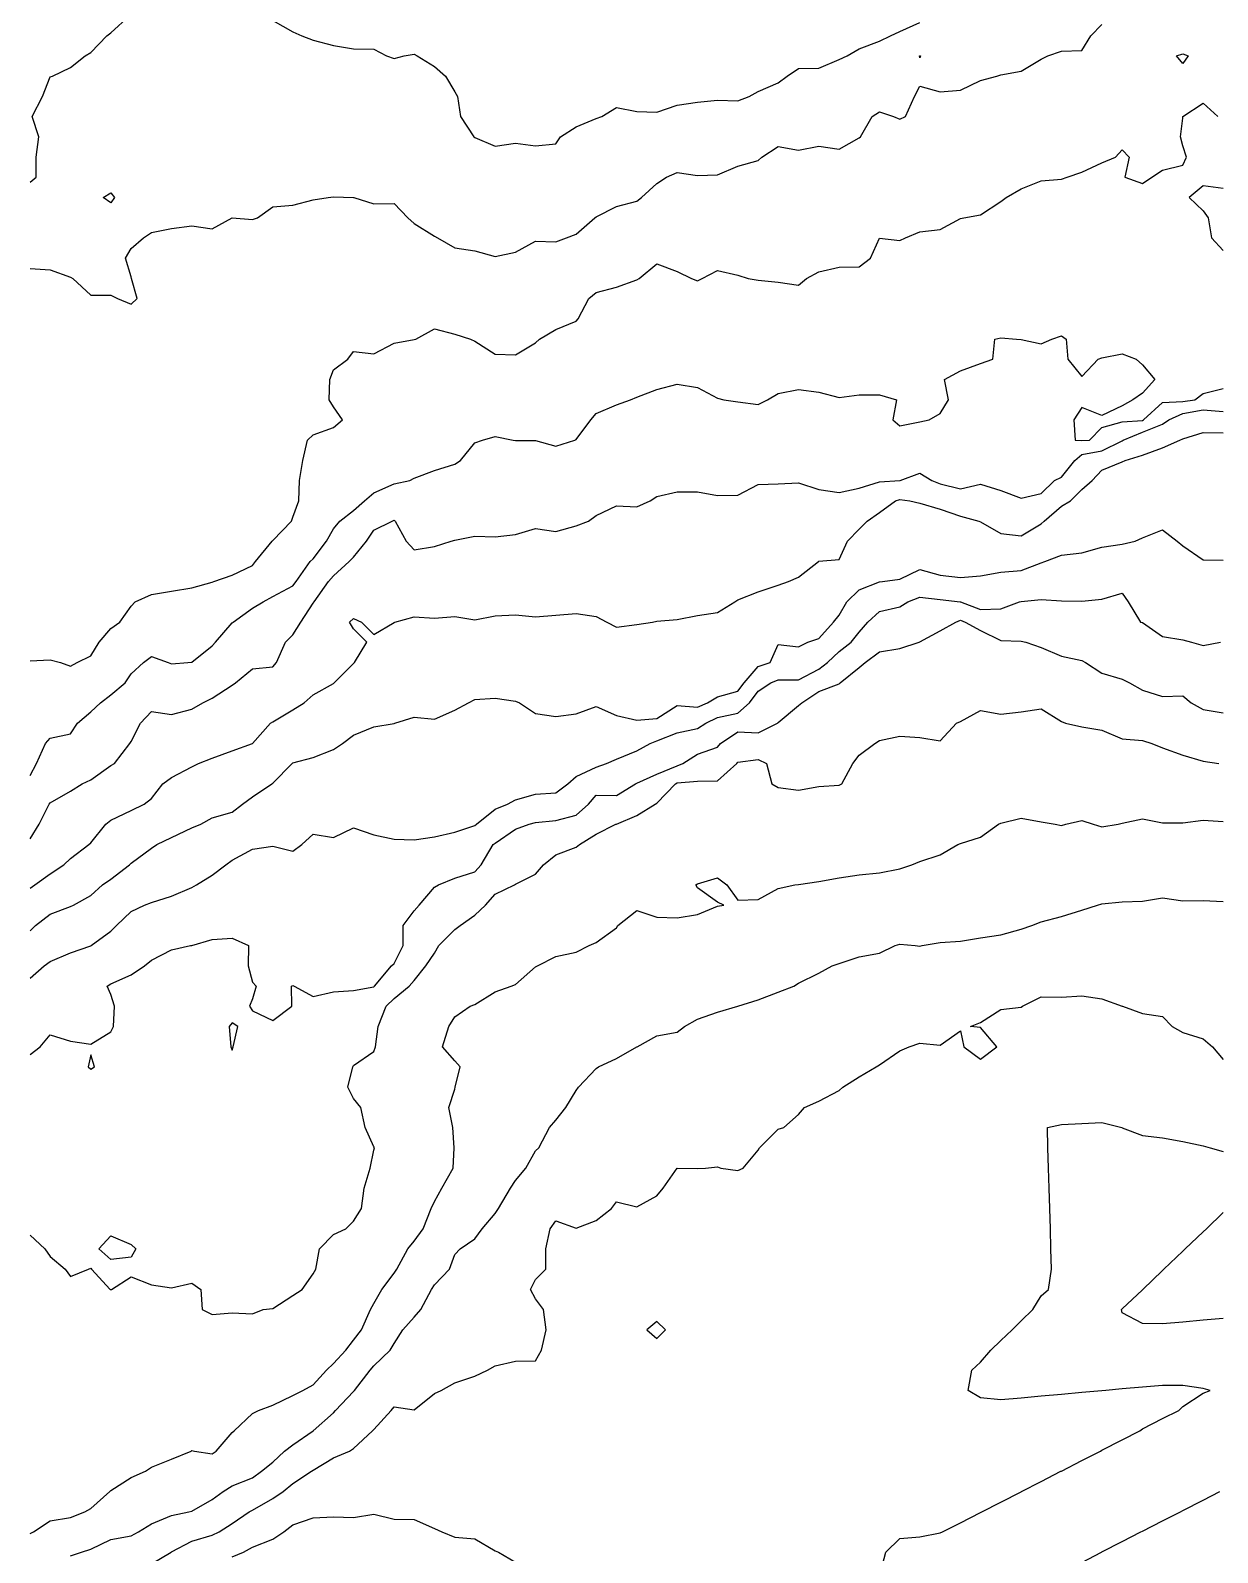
# Model space of a CAD drawing. Header units: metres. Extents: x 2681030 to 2681330, y 1246000 to 1246290.
# Drawn here: x 2681070.26 to 2681099.61, y 1246051.24 to 1246088.88 of the extents above; entities that cross this region are included whole.
import ezdxf

# ---------------------------------------------------------------- set-up
doc = ezdxf.new("R2010")
doc.units = ezdxf.units.M
doc.layers.add('BASIS_HOEHENLINIEN', color=8, linetype='Continuous')

msp = doc.modelspace()

# ---------------------------------------------------------------- linework, layer by layer
at = {"layer": 'BASIS_HOEHENLINIEN'}
for points in [[(2681070.25, 1246085.13, 0), (2681070.399, 1246085.25, 0), (2681070.403, 1246085.75, 0), (2681070.471, 1246086.25, 0), (2681070.3, 1246086.75, 0), (2681070.558, 1246087.25, 0), (2681070.75, 1246087.731, 0), (2681070.807, 1246087.75, 0), (2681071.25, 1246087.968, 0), (2681071.615, 1246088.25, 0), (2681071.75, 1246088.339, 0), (2681072.145, 1246088.75, 0), (2681072.25, 1246088.82, 0), (2681072.721, 1246089.25, 0)], [(2681070.25, 1246082.997, 0), (2681070.75, 1246082.96, 0), (2681071.25, 1246082.78, 0), (2681071.31, 1246082.75, 0), (2681071.75, 1246082.334, 0), (2681072.25, 1246082.336, 0), (2681072.409, 1246082.25, 0), (2681072.75, 1246082.111, 0), (2681072.898, 1246082.25, 0), (2681072.759, 1246082.75, 0), (2681072.75, 1246082.786, 0), (2681072.613, 1246083.25, 0), (2681072.75, 1246083.485, 0), (2681073.055, 1246083.75, 0), (2681073.25, 1246083.885, 0), (2681073.75, 1246083.984, 0), (2681074.25, 1246084.047, 0), (2681074.75, 1246083.972, 0), (2681075.25, 1246084.247, 0), (2681075.75, 1246084.205, 0), (2681075.876, 1246084.25, 0), (2681076.25, 1246084.519, 0), (2681076.75, 1246084.561, 0), (2681077.25, 1246084.69, 0), (2681077.619, 1246084.75, 0), (2681077.75, 1246084.766, 0), (2681078.25, 1246084.753, 0), (2681078.259, 1246084.75, 0), (2681078.75, 1246084.591, 0), (2681079.25, 1246084.603, 0), (2681079.587, 1246084.25, 0), (2681079.75, 1246084.103, 0), (2681080.25, 1246083.79, 0), (2681080.32, 1246083.75, 0), (2681080.75, 1246083.509, 0), (2681081.25, 1246083.428, 0), (2681081.75, 1246083.291, 0), (2681082.25, 1246083.402, 0), (2681082.75, 1246083.674, 0), (2681083.25, 1246083.654, 0), (2681083.513, 1246083.75, 0), (2681083.75, 1246083.839, 0), (2681084.216, 1246084.25, 0), (2681084.25, 1246084.274, 0), (2681084.75, 1246084.526, 0), (2681085.25, 1246084.658, 0), (2681085.369, 1246084.75, 0), (2681085.75, 1246085.098, 0), (2681085.986, 1246085.25, 0), (2681086.25, 1246085.366, 0), (2681086.75, 1246085.293, 0), (2681087.25, 1246085.307, 0), (2681087.75, 1246085.528, 0), (2681088.25, 1246085.662, 0), (2681088.341, 1246085.75, 0), (2681088.75, 1246086.013, 0), (2681089.25, 1246085.921, 0), (2681089.75, 1246086.022, 0), (2681090.25, 1246085.945, 0), (2681090.75, 1246086.224, 0), (2681090.782, 1246086.25, 0), (2681091.069, 1246086.75, 0), (2681091.25, 1246086.867, 0), (2681091.599, 1246086.75, 0), (2681091.75, 1246086.684, 0), (2681091.893, 1246086.75, 0), (2681092.116, 1246087.25, 0), (2681092.25, 1246087.503, 0), (2681092.75, 1246087.366, 0), (2681093.25, 1246087.407, 0), (2681093.75, 1246087.642, 0), (2681094.148, 1246087.75, 0), (2681094.25, 1246087.782, 0), (2681094.75, 1246087.876, 0), (2681095.25, 1246088.168, 0), (2681095.411, 1246088.25, 0), (2681095.75, 1246088.372, 0), (2681096.25, 1246088.387, 0), (2681096.478, 1246088.75, 0), (2681096.75, 1246089.026, 0)], [(2681076.25, 1246089.124, 0), (2681076.75, 1246088.85, 0), (2681076.972, 1246088.75, 0), (2681077.25, 1246088.639, 0), (2681077.75, 1246088.511, 0), (2681078.25, 1246088.428, 0), (2681078.75, 1246088.416, 0), (2681079.064, 1246088.25, 0), (2681079.25, 1246088.183, 0), (2681079.502, 1246088.25, 0), (2681079.75, 1246088.295, 0), (2681079.825, 1246088.25, 0), (2681080.25, 1246087.989, 0), (2681080.518, 1246087.75, 0), (2681080.75, 1246087.36, 0), (2681080.822, 1246087.25, 0), (2681080.895, 1246086.75, 0), (2681081.225, 1246086.25, 0), (2681081.25, 1246086.23, 0), (2681081.75, 1246086.021, 0), (2681082.25, 1246086.09, 0), (2681082.75, 1246086.03, 0), (2681083.25, 1246086.074, 0), (2681083.368, 1246086.25, 0), (2681083.75, 1246086.495, 0), (2681084.25, 1246086.703, 0), (2681084.383, 1246086.75, 0), (2681084.75, 1246086.974, 0), (2681085.25, 1246086.876, 0), (2681085.75, 1246086.859, 0), (2681086.25, 1246087.032, 0), (2681086.75, 1246087.105, 0), (2681087.25, 1246087.156, 0), (2681087.75, 1246087.144, 0), (2681088.032, 1246087.25, 0), (2681088.25, 1246087.373, 0), (2681088.75, 1246087.589, 0), (2681088.971, 1246087.75, 0), (2681089.25, 1246087.936, 0), (2681089.75, 1246087.947, 0), (2681090.25, 1246088.161, 0), (2681090.448, 1246088.25, 0), (2681090.75, 1246088.428, 0), (2681091.25, 1246088.613, 0), (2681091.526, 1246088.75, 0), (2681091.75, 1246088.852, 0), (2681092.25, 1246089.079, 0)], [(2681092.264, 1246088.25, 0), (2681092.25, 1246088.203, 0), (2681092.244, 1246088.25, 0), (2681092.25, 1246088.256, 0), (2681092.264, 1246088.25, 0)], [(2681098.879, 1246088.25, 0), (2681098.75, 1246088.067, 0), (2681098.596, 1246088.25, 0), (2681098.75, 1246088.303, 0), (2681098.879, 1246088.25, 0)], [(2681070.25, 1246073.291, 0), (2681070.75, 1246073.32, 0), (2681071.001, 1246073.25, 0), (2681071.25, 1246073.162, 0), (2681071.418, 1246073.25, 0), (2681071.75, 1246073.412, 0), (2681071.962, 1246073.75, 0), (2681072.25, 1246074.088, 0), (2681072.47, 1246074.25, 0), (2681072.75, 1246074.644, 0), (2681072.852, 1246074.75, 0), (2681073.25, 1246074.93, 0), (2681073.75, 1246075.015, 0), (2681074.25, 1246075.099, 0), (2681074.75, 1246075.235, 0), (2681074.795, 1246075.25, 0), (2681075.25, 1246075.413, 0), (2681075.75, 1246075.648, 0), (2681075.826, 1246075.75, 0), (2681076.233, 1246076.25, 0), (2681076.25, 1246076.265, 0), (2681076.713, 1246076.75, 0), (2681076.75, 1246076.842, 0), (2681076.896, 1246077.25, 0), (2681076.913, 1246077.75, 0), (2681076.996, 1246078.25, 0), (2681077.109, 1246078.75, 0), (2681077.25, 1246078.883, 0), (2681077.75, 1246079.062, 0), (2681077.977, 1246079.25, 0), (2681077.75, 1246079.571, 0), (2681077.642, 1246079.75, 0), (2681077.658, 1246080.25, 0), (2681077.75, 1246080.489, 0), (2681078.106, 1246080.75, 0), (2681078.25, 1246080.938, 0), (2681078.75, 1246080.883, 0), (2681079.25, 1246081.146, 0), (2681079.75, 1246081.235, 0), (2681079.785, 1246081.25, 0), (2681080.25, 1246081.498, 0), (2681080.75, 1246081.374, 0), (2681081.14, 1246081.25, 0), (2681081.25, 1246081.2, 0), (2681081.75, 1246080.872, 0), (2681082.25, 1246080.863, 0), (2681082.75, 1246081.155, 0), (2681082.846, 1246081.25, 0), (2681083.25, 1246081.485, 0), (2681083.75, 1246081.69, 0), (2681083.804, 1246081.75, 0), (2681084.067, 1246082.25, 0), (2681084.25, 1246082.397, 0), (2681084.75, 1246082.533, 0), (2681085.25, 1246082.716, 0), (2681085.306, 1246082.75, 0), (2681085.75, 1246083.109, 0), (2681086.25, 1246082.922, 0), (2681086.602, 1246082.75, 0), (2681086.75, 1246082.693, 0), (2681086.871, 1246082.75, 0), (2681087.25, 1246082.947, 0), (2681087.75, 1246082.826, 0), (2681088.002, 1246082.75, 0), (2681088.25, 1246082.704, 0), (2681088.75, 1246082.66, 0), (2681089.25, 1246082.581, 0), (2681089.449, 1246082.75, 0), (2681089.75, 1246082.912, 0), (2681090.25, 1246083.024, 0), (2681090.75, 1246083.032, 0), (2681091.03, 1246083.25, 0), (2681091.25, 1246083.745, 0), (2681091.75, 1246083.684, 0), (2681091.898, 1246083.75, 0), (2681092.25, 1246083.902, 0), (2681092.75, 1246083.961, 0), (2681093.25, 1246084.228, 0), (2681093.333, 1246084.25, 0), (2681093.75, 1246084.318, 0), (2681094.25, 1246084.649, 0), (2681094.382, 1246084.75, 0), (2681094.75, 1246084.963, 0), (2681095.25, 1246085.164, 0), (2681095.75, 1246085.202, 0), (2681095.887, 1246085.25, 0), (2681096.25, 1246085.378, 0), (2681096.75, 1246085.605, 0), (2681097.085, 1246085.75, 0), (2681097.25, 1246085.929, 0), (2681097.422, 1246085.75, 0), (2681097.318, 1246085.25, 0), (2681097.75, 1246085.096, 0), (2681097.985, 1246085.25, 0), (2681098.25, 1246085.428, 0), (2681098.75, 1246085.549, 0), (2681098.843, 1246085.75, 0), (2681098.75, 1246086.029, 0), (2681098.691, 1246086.25, 0), (2681098.75, 1246086.708, 0), (2681098.754, 1246086.75, 0), (2681099.25, 1246087.085, 0), (2681099.616, 1246086.75, 0)], [(2681099.75, 1246084.973, 0), (2681099.25, 1246085.038, 0), (2681098.909, 1246084.75, 0), (2681099.25, 1246084.417, 0), (2681099.379, 1246084.25, 0), (2681099.456, 1246083.75, 0), (2681099.75, 1246083.442, 0)], [(2681072.339, 1246084.75, 0), (2681072.25, 1246084.616, 0), (2681072.055, 1246084.75, 0), (2681072.25, 1246084.863, 0), (2681072.339, 1246084.75, 0)], [(2681070.25, 1246070.457, 0), (2681070.411, 1246070.75, 0), (2681070.635, 1246071.25, 0), (2681070.75, 1246071.38, 0), (2681071.25, 1246071.483, 0), (2681071.424, 1246071.75, 0), (2681071.75, 1246072.034, 0), (2681071.996, 1246072.25, 0), (2681072.25, 1246072.448, 0), (2681072.606, 1246072.75, 0), (2681072.75, 1246072.97, 0), (2681073.057, 1246073.25, 0), (2681073.25, 1246073.397, 0), (2681073.667, 1246073.25, 0), (2681073.75, 1246073.216, 0), (2681074.155, 1246073.25, 0), (2681074.25, 1246073.26, 0), (2681074.75, 1246073.662, 0), (2681074.834, 1246073.75, 0), (2681075.25, 1246074.235, 0), (2681075.272, 1246074.25, 0), (2681075.75, 1246074.595, 0), (2681076.012, 1246074.75, 0), (2681076.25, 1246074.883, 0), (2681076.75, 1246075.15, 0), (2681076.831, 1246075.25, 0), (2681077.173, 1246075.75, 0), (2681077.25, 1246075.816, 0), (2681077.578, 1246076.25, 0), (2681077.75, 1246076.557, 0), (2681077.907, 1246076.75, 0), (2681078.25, 1246077.01, 0), (2681078.519, 1246077.25, 0), (2681078.75, 1246077.448, 0), (2681079.25, 1246077.672, 0), (2681079.639, 1246077.75, 0), (2681079.75, 1246077.811, 0), (2681080.25, 1246077.996, 0), (2681080.75, 1246078.154, 0), (2681080.889, 1246078.25, 0), (2681081.25, 1246078.681, 0), (2681081.433, 1246078.75, 0), (2681081.75, 1246078.838, 0), (2681082.195, 1246078.75, 0), (2681082.25, 1246078.741, 0), (2681082.75, 1246078.743, 0), (2681083.25, 1246078.597, 0), (2681083.715, 1246078.75, 0), (2681083.75, 1246078.765, 0), (2681084.111, 1246079.25, 0), (2681084.25, 1246079.409, 0), (2681084.75, 1246079.625, 0), (2681085.094, 1246079.75, 0), (2681085.25, 1246079.813, 0), (2681085.75, 1246080.004, 0), (2681086.25, 1246080.133, 0), (2681086.75, 1246080.049, 0), (2681087.25, 1246079.79, 0), (2681087.405, 1246079.75, 0), (2681087.75, 1246079.694, 0), (2681088.25, 1246079.635, 0), (2681088.485, 1246079.75, 0), (2681088.75, 1246079.905, 0), (2681089.25, 1246079.998, 0), (2681089.75, 1246079.94, 0), (2681090.25, 1246079.808, 0), (2681090.75, 1246079.873, 0), (2681091.25, 1246079.871, 0), (2681091.669, 1246079.75, 0), (2681091.578, 1246079.25, 0), (2681091.75, 1246079.107, 0), (2681092.25, 1246079.199, 0), (2681092.483, 1246079.25, 0), (2681092.75, 1246079.406, 0), (2681092.957, 1246079.75, 0), (2681092.855, 1246080.25, 0), (2681093.25, 1246080.465, 0), (2681093.75, 1246080.647, 0), (2681094.049, 1246080.75, 0), (2681094.1, 1246081.25, 0), (2681094.25, 1246081.283, 0), (2681094.637, 1246081.25, 0), (2681094.75, 1246081.236, 0), (2681095.25, 1246081.129, 0), (2681095.508, 1246081.25, 0), (2681095.75, 1246081.325, 0), (2681095.864, 1246081.25, 0), (2681095.91, 1246080.75, 0), (2681096.25, 1246080.324, 0), (2681096.661, 1246080.75, 0), (2681096.75, 1246080.781, 0), (2681097.25, 1246080.885, 0), (2681097.6, 1246080.75, 0), (2681097.75, 1246080.608, 0), (2681098.055, 1246080.25, 0), (2681097.75, 1246079.909, 0), (2681097.515, 1246079.75, 0), (2681097.25, 1246079.602, 0), (2681096.75, 1246079.359, 0), (2681096.25, 1246079.554, 0), (2681096.054, 1246079.25, 0), (2681096.09, 1246078.75, 0), (2681096.25, 1246078.74, 0), (2681096.442, 1246078.75, 0), (2681096.75, 1246079.062, 0), (2681097.25, 1246079.202, 0), (2681097.75, 1246079.237, 0), (2681097.779, 1246079.25, 0), (2681098.25, 1246079.679, 0), (2681098.75, 1246079.709, 0), (2681099.047, 1246079.75, 0), (2681099.25, 1246079.907, 0), (2681099.75, 1246080.028, 0)], [(2681070.25, 1246068.89, 0), (2681070.475, 1246069.25, 0), (2681070.723, 1246069.75, 0), (2681070.75, 1246069.782, 0), (2681071.25, 1246070.071, 0), (2681071.536, 1246070.25, 0), (2681071.75, 1246070.351, 0), (2681072.25, 1246070.703, 0), (2681072.34, 1246070.75, 0), (2681072.714, 1246071.25, 0), (2681072.75, 1246071.3, 0), (2681072.979, 1246071.75, 0), (2681073.25, 1246072.04, 0), (2681073.75, 1246071.964, 0), (2681074.25, 1246072.097, 0), (2681074.525, 1246072.25, 0), (2681074.75, 1246072.37, 0), (2681075.25, 1246072.688, 0), (2681075.329, 1246072.75, 0), (2681075.75, 1246073.095, 0), (2681076.25, 1246073.145, 0), (2681076.34, 1246073.25, 0), (2681076.562, 1246073.75, 0), (2681076.75, 1246073.938, 0), (2681076.941, 1246074.25, 0), (2681077.25, 1246074.718, 0), (2681077.276, 1246074.75, 0), (2681077.627, 1246075.25, 0), (2681077.75, 1246075.397, 0), (2681078.14, 1246075.75, 0), (2681078.25, 1246075.859, 0), (2681078.57, 1246076.25, 0), (2681078.75, 1246076.52, 0), (2681079.203, 1246076.75, 0), (2681079.25, 1246076.769, 0), (2681079.279, 1246076.75, 0), (2681079.549, 1246076.25, 0), (2681079.75, 1246076.034, 0), (2681080.25, 1246076.122, 0), (2681080.665, 1246076.25, 0), (2681080.75, 1246076.276, 0), (2681081.25, 1246076.373, 0), (2681081.75, 1246076.362, 0), (2681082.25, 1246076.419, 0), (2681082.75, 1246076.565, 0), (2681083.25, 1246076.488, 0), (2681083.75, 1246076.634, 0), (2681084.055, 1246076.75, 0), (2681084.25, 1246076.883, 0), (2681084.75, 1246077.122, 0), (2681085.25, 1246077.102, 0), (2681085.58, 1246077.25, 0), (2681085.75, 1246077.354, 0), (2681086.25, 1246077.474, 0), (2681086.75, 1246077.475, 0), (2681087.25, 1246077.377, 0), (2681087.75, 1246077.39, 0), (2681088.25, 1246077.655, 0), (2681088.75, 1246077.672, 0), (2681089.25, 1246077.69, 0), (2681089.75, 1246077.53, 0), (2681090.25, 1246077.454, 0), (2681090.75, 1246077.561, 0), (2681091.25, 1246077.717, 0), (2681091.75, 1246077.748, 0), (2681091.759, 1246077.75, 0), (2681092.25, 1246077.937, 0), (2681092.544, 1246077.75, 0), (2681092.75, 1246077.667, 0), (2681093.25, 1246077.545, 0), (2681093.75, 1246077.661, 0), (2681094.25, 1246077.508, 0), (2681094.75, 1246077.318, 0), (2681095.25, 1246077.431, 0), (2681095.579, 1246077.75, 0), (2681095.75, 1246077.83, 0), (2681096.082, 1246078.25, 0), (2681096.25, 1246078.394, 0), (2681096.75, 1246078.489, 0), (2681097.25, 1246078.734, 0), (2681097.272, 1246078.75, 0), (2681097.75, 1246078.949, 0), (2681098.25, 1246079.142, 0), (2681098.403, 1246079.25, 0), (2681098.75, 1246079.408, 0), (2681099.25, 1246079.497, 0), (2681099.75, 1246079.455, 0)], [(2681070.25, 1246067.671, 0), (2681070.365, 1246067.75, 0), (2681070.75, 1246068.025, 0), (2681071.082, 1246068.25, 0), (2681071.25, 1246068.405, 0), (2681071.704, 1246068.75, 0), (2681071.75, 1246068.79, 0), (2681072.121, 1246069.25, 0), (2681072.25, 1246069.356, 0), (2681072.75, 1246069.591, 0), (2681073.07, 1246069.75, 0), (2681073.25, 1246069.886, 0), (2681073.533, 1246070.25, 0), (2681073.75, 1246070.405, 0), (2681074.25, 1246070.671, 0), (2681074.419, 1246070.75, 0), (2681074.75, 1246070.884, 0), (2681075.25, 1246071.066, 0), (2681075.749, 1246071.25, 0), (2681075.75, 1246071.25, 0), (2681076.192, 1246071.75, 0), (2681076.25, 1246071.786, 0), (2681076.75, 1246072.083, 0), (2681077.028, 1246072.25, 0), (2681077.25, 1246072.454, 0), (2681077.75, 1246072.735, 0), (2681077.772, 1246072.75, 0), (2681078.25, 1246073.227, 0), (2681078.271, 1246073.25, 0), (2681078.579, 1246073.75, 0), (2681078.25, 1246074.081, 0), (2681078.15, 1246074.25, 0), (2681078.25, 1246074.34, 0), (2681078.445, 1246074.25, 0), (2681078.75, 1246073.947, 0), (2681079.25, 1246074.244, 0), (2681079.268, 1246074.25, 0), (2681079.75, 1246074.379, 0), (2681080.25, 1246074.346, 0), (2681080.75, 1246074.388, 0), (2681081.25, 1246074.31, 0), (2681081.75, 1246074.403, 0), (2681082.25, 1246074.431, 0), (2681082.75, 1246074.38, 0), (2681083.25, 1246074.419, 0), (2681083.75, 1246074.46, 0), (2681084.25, 1246074.392, 0), (2681084.507, 1246074.25, 0), (2681084.75, 1246074.123, 0), (2681085.25, 1246074.189, 0), (2681085.636, 1246074.25, 0), (2681085.75, 1246074.274, 0), (2681086.25, 1246074.316, 0), (2681086.75, 1246074.417, 0), (2681087.25, 1246074.488, 0), (2681087.675, 1246074.75, 0), (2681087.75, 1246074.801, 0), (2681088.25, 1246074.997, 0), (2681088.75, 1246075.166, 0), (2681089, 1246075.25, 0), (2681089.25, 1246075.362, 0), (2681089.742, 1246075.75, 0), (2681089.75, 1246075.756, 0), (2681090.25, 1246075.797, 0), (2681090.458, 1246076.25, 0), (2681090.75, 1246076.551, 0), (2681090.943, 1246076.75, 0), (2681091.25, 1246076.958, 0), (2681091.644, 1246077.25, 0), (2681091.75, 1246077.281, 0), (2681092, 1246077.25, 0), (2681092.25, 1246077.187, 0), (2681092.75, 1246077.046, 0), (2681093.25, 1246076.867, 0), (2681093.71, 1246076.75, 0), (2681093.75, 1246076.73, 0), (2681094.25, 1246076.44, 0), (2681094.75, 1246076.384, 0), (2681095.25, 1246076.68, 0), (2681095.322, 1246076.75, 0), (2681095.75, 1246077.117, 0), (2681095.974, 1246077.25, 0), (2681096.25, 1246077.526, 0), (2681096.513, 1246077.75, 0), (2681096.75, 1246078.01, 0), (2681097.25, 1246078.217, 0), (2681097.321, 1246078.25, 0), (2681097.75, 1246078.374, 0), (2681098.25, 1246078.56, 0), (2681098.673, 1246078.75, 0), (2681098.75, 1246078.779, 0), (2681099.25, 1246078.942, 0), (2681099.75, 1246078.932, 0)], [(2681070.25, 1246066.612, 0), (2681070.387, 1246066.75, 0), (2681070.75, 1246067.024, 0), (2681071.25, 1246067.216, 0), (2681071.323, 1246067.25, 0), (2681071.75, 1246067.491, 0), (2681072.038, 1246067.75, 0), (2681072.25, 1246067.897, 0), (2681072.708, 1246068.25, 0), (2681072.75, 1246068.285, 0), (2681073.25, 1246068.662, 0), (2681073.387, 1246068.75, 0), (2681073.75, 1246068.925, 0), (2681074.25, 1246069.163, 0), (2681074.472, 1246069.25, 0), (2681074.75, 1246069.413, 0), (2681075.25, 1246069.55, 0), (2681075.5, 1246069.75, 0), (2681075.75, 1246069.932, 0), (2681076.228, 1246070.25, 0), (2681076.25, 1246070.266, 0), (2681076.731, 1246070.75, 0), (2681076.75, 1246070.767, 0), (2681077.25, 1246070.9, 0), (2681077.75, 1246071.096, 0), (2681077.979, 1246071.25, 0), (2681078.25, 1246071.453, 0), (2681078.75, 1246071.663, 0), (2681079.25, 1246071.743, 0), (2681079.268, 1246071.75, 0), (2681079.75, 1246071.896, 0), (2681080.25, 1246071.847, 0), (2681080.75, 1246072.069, 0), (2681081.092, 1246072.25, 0), (2681081.25, 1246072.336, 0), (2681081.75, 1246072.373, 0), (2681082.25, 1246072.297, 0), (2681082.351, 1246072.25, 0), (2681082.75, 1246071.987, 0), (2681083.25, 1246071.918, 0), (2681083.75, 1246071.981, 0), (2681084.25, 1246072.167, 0), (2681084.75, 1246071.944, 0), (2681085.25, 1246071.827, 0), (2681085.75, 1246071.866, 0), (2681086.25, 1246072.188, 0), (2681086.75, 1246072.148, 0), (2681087, 1246072.25, 0), (2681087.25, 1246072.404, 0), (2681087.75, 1246072.546, 0), (2681087.906, 1246072.75, 0), (2681088.25, 1246073.156, 0), (2681088.551, 1246073.25, 0), (2681088.75, 1246073.7, 0), (2681089.25, 1246073.641, 0), (2681089.482, 1246073.75, 0), (2681089.75, 1246073.845, 0), (2681090.111, 1246074.25, 0), (2681090.25, 1246074.423, 0), (2681090.445, 1246074.75, 0), (2681090.75, 1246075.052, 0), (2681091.25, 1246075.244, 0), (2681091.328, 1246075.25, 0), (2681091.75, 1246075.314, 0), (2681092.25, 1246075.549, 0), (2681092.75, 1246075.409, 0), (2681093.25, 1246075.352, 0), (2681093.75, 1246075.395, 0), (2681094.25, 1246075.481, 0), (2681094.75, 1246075.525, 0), (2681095.25, 1246075.715, 0), (2681095.337, 1246075.75, 0), (2681095.75, 1246075.909, 0), (2681096.25, 1246075.959, 0), (2681096.75, 1246076.101, 0), (2681097.25, 1246076.179, 0), (2681097.569, 1246076.25, 0), (2681097.75, 1246076.33, 0), (2681098.25, 1246076.535, 0), (2681098.61, 1246076.25, 0), (2681098.75, 1246076.136, 0), (2681099.25, 1246075.79, 0), (2681099.75, 1246075.779, 0)], [(2681070.25, 1246065.444, 0), (2681070.598, 1246065.75, 0), (2681070.75, 1246065.861, 0), (2681071.25, 1246066.073, 0), (2681071.75, 1246066.245, 0), (2681071.758, 1246066.25, 0), (2681072.25, 1246066.606, 0), (2681072.386, 1246066.75, 0), (2681072.75, 1246067.096, 0), (2681073.077, 1246067.25, 0), (2681073.25, 1246067.315, 0), (2681073.75, 1246067.476, 0), (2681074.25, 1246067.685, 0), (2681074.368, 1246067.75, 0), (2681074.75, 1246067.989, 0), (2681075.092, 1246068.25, 0), (2681075.25, 1246068.364, 0), (2681075.75, 1246068.635, 0), (2681076.25, 1246068.706, 0), (2681076.75, 1246068.584, 0), (2681076.97, 1246068.75, 0), (2681077.25, 1246069.008, 0), (2681077.75, 1246068.924, 0), (2681078.25, 1246069.165, 0), (2681078.75, 1246068.99, 0), (2681079.25, 1246068.885, 0), (2681079.75, 1246068.864, 0), (2681080.25, 1246068.937, 0), (2681080.75, 1246069.058, 0), (2681081.25, 1246069.219, 0), (2681081.292, 1246069.25, 0), (2681081.75, 1246069.626, 0), (2681082.051, 1246069.75, 0), (2681082.25, 1246069.851, 0), (2681082.75, 1246069.994, 0), (2681083.25, 1246070.025, 0), (2681083.545, 1246070.25, 0), (2681083.75, 1246070.436, 0), (2681084.25, 1246070.663, 0), (2681084.505, 1246070.75, 0), (2681084.75, 1246070.857, 0), (2681085.25, 1246071.064, 0), (2681085.584, 1246071.25, 0), (2681085.75, 1246071.316, 0), (2681086.25, 1246071.514, 0), (2681086.75, 1246071.618, 0), (2681086.954, 1246071.75, 0), (2681087.25, 1246071.893, 0), (2681087.75, 1246071.996, 0), (2681088.041, 1246072.25, 0), (2681088.25, 1246072.543, 0), (2681088.564, 1246072.75, 0), (2681088.75, 1246072.824, 0), (2681089.25, 1246072.826, 0), (2681089.75, 1246073.083, 0), (2681089.964, 1246073.25, 0), (2681090.25, 1246073.526, 0), (2681090.55, 1246073.75, 0), (2681090.75, 1246074.002, 0), (2681090.96, 1246074.25, 0), (2681091.25, 1246074.511, 0), (2681091.75, 1246074.63, 0), (2681091.952, 1246074.75, 0), (2681092.25, 1246074.864, 0), (2681092.75, 1246074.81, 0), (2681093.244, 1246074.75, 0), (2681093.25, 1246074.749, 0), (2681093.75, 1246074.565, 0), (2681094.25, 1246074.575, 0), (2681094.711, 1246074.75, 0), (2681094.75, 1246074.763, 0), (2681095.25, 1246074.808, 0), (2681095.75, 1246074.777, 0), (2681096.25, 1246074.768, 0), (2681096.75, 1246074.816, 0), (2681097.25, 1246074.966, 0), (2681097.4, 1246074.75, 0), (2681097.707, 1246074.25, 0), (2681097.75, 1246074.237, 0), (2681098.25, 1246073.896, 0), (2681098.75, 1246073.81, 0), (2681098.963, 1246073.75, 0), (2681099.25, 1246073.668, 0), (2681099.683, 1246073.75, 0)], [(2681070.25, 1246063.56, 0), (2681070.498, 1246063.75, 0), (2681070.75, 1246064.042, 0), (2681071.25, 1246063.89, 0), (2681071.75, 1246063.815, 0), (2681072.25, 1246064.116, 0), (2681072.31, 1246064.25, 0), (2681072.338, 1246064.75, 0), (2681072.25, 1246065.038, 0), (2681072.158, 1246065.25, 0), (2681072.25, 1246065.304, 0), (2681072.75, 1246065.525, 0), (2681073.076, 1246065.75, 0), (2681073.25, 1246065.886, 0), (2681073.75, 1246066.143, 0), (2681074.218, 1246066.25, 0), (2681074.25, 1246066.256, 0), (2681074.75, 1246066.398, 0), (2681075.25, 1246066.431, 0), (2681075.648, 1246066.25, 0), (2681075.643, 1246065.75, 0), (2681075.75, 1246065.343, 0), (2681075.838, 1246065.25, 0), (2681075.75, 1246064.938, 0), (2681075.677, 1246064.75, 0), (2681075.75, 1246064.637, 0), (2681076.25, 1246064.395, 0), (2681076.724, 1246064.75, 0), (2681076.711, 1246065.25, 0), (2681076.75, 1246065.264, 0), (2681076.781, 1246065.25, 0), (2681077.25, 1246064.988, 0), (2681077.75, 1246065.11, 0), (2681078.25, 1246065.139, 0), (2681078.75, 1246065.234, 0), (2681078.767, 1246065.25, 0), (2681079.187, 1246065.75, 0), (2681079.25, 1246065.806, 0), (2681079.475, 1246066.25, 0), (2681079.475, 1246066.75, 0), (2681079.75, 1246067.114, 0), (2681079.87, 1246067.25, 0), (2681080.25, 1246067.699, 0), (2681080.346, 1246067.75, 0), (2681080.75, 1246067.914, 0), (2681081.25, 1246068.076, 0), (2681081.402, 1246068.25, 0), (2681081.696, 1246068.75, 0), (2681081.75, 1246068.785, 0), (2681082.25, 1246069.129, 0), (2681082.588, 1246069.25, 0), (2681082.75, 1246069.292, 0), (2681083.25, 1246069.341, 0), (2681083.75, 1246069.476, 0), (2681084.055, 1246069.75, 0), (2681084.25, 1246069.967, 0), (2681084.75, 1246069.961, 0), (2681085.215, 1246070.25, 0), (2681085.25, 1246070.264, 0), (2681085.75, 1246070.492, 0), (2681086.25, 1246070.693, 0), (2681086.391, 1246070.75, 0), (2681086.75, 1246070.987, 0), (2681087.25, 1246071.161, 0), (2681087.324, 1246071.25, 0), (2681087.75, 1246071.534, 0), (2681088.25, 1246071.514, 0), (2681088.726, 1246071.75, 0), (2681088.75, 1246071.771, 0), (2681089.25, 1246072.186, 0), (2681089.335, 1246072.25, 0), (2681089.75, 1246072.53, 0), (2681090.25, 1246072.726, 0), (2681090.278, 1246072.75, 0), (2681090.75, 1246073.129, 0), (2681090.896, 1246073.25, 0), (2681091.25, 1246073.512, 0), (2681091.75, 1246073.6, 0), (2681092.231, 1246073.75, 0), (2681092.25, 1246073.76, 0), (2681092.75, 1246074.038, 0), (2681093.14, 1246074.25, 0), (2681093.25, 1246074.296, 0), (2681093.369, 1246074.25, 0), (2681093.75, 1246074.042, 0), (2681094.25, 1246073.793, 0), (2681094.75, 1246073.78, 0), (2681094.867, 1246073.75, 0), (2681095.25, 1246073.622, 0), (2681095.75, 1246073.406, 0), (2681096.25, 1246073.303, 0), (2681096.342, 1246073.25, 0), (2681096.75, 1246072.986, 0), (2681097.25, 1246072.841, 0), (2681097.429, 1246072.75, 0), (2681097.75, 1246072.57, 0), (2681098.25, 1246072.408, 0), (2681098.75, 1246072.425, 0), (2681098.96, 1246072.25, 0), (2681099.25, 1246072.088, 0), (2681099.75, 1246072.006, 0)], [(2681070.25, 1246059.093, 0), (2681070.615, 1246058.75, 0), (2681070.75, 1246058.566, 0), (2681071.115, 1246058.25, 0), (2681071.25, 1246058.065, 0), (2681071.698, 1246058.25, 0), (2681071.75, 1246058.271, 0), (2681071.766, 1246058.25, 0), (2681072.232, 1246057.75, 0), (2681072.25, 1246057.742, 0), (2681072.263, 1246057.75, 0), (2681072.75, 1246058.063, 0), (2681073.25, 1246057.864, 0), (2681073.75, 1246057.785, 0), (2681074.25, 1246057.899, 0), (2681074.469, 1246057.75, 0), (2681074.502, 1246057.25, 0), (2681074.75, 1246057.129, 0), (2681075.25, 1246057.171, 0), (2681075.75, 1246057.145, 0), (2681076.013, 1246057.25, 0), (2681076.25, 1246057.278, 0), (2681076.75, 1246057.595, 0), (2681076.98, 1246057.75, 0), (2681077.25, 1246058.137, 0), (2681077.314, 1246058.25, 0), (2681077.405, 1246058.75, 0), (2681077.75, 1246059.105, 0), (2681078.061, 1246059.25, 0), (2681078.25, 1246059.438, 0), (2681078.442, 1246059.75, 0), (2681078.508, 1246060.25, 0), (2681078.659, 1246060.75, 0), (2681078.75, 1246061.192, 0), (2681078.764, 1246061.25, 0), (2681078.75, 1246061.273, 0), (2681078.536, 1246061.75, 0), (2681078.425, 1246062.25, 0), (2681078.25, 1246062.471, 0), (2681078.106, 1246062.75, 0), (2681078.23, 1246063.25, 0), (2681078.25, 1246063.282, 0), (2681078.75, 1246063.628, 0), (2681078.795, 1246063.75, 0), (2681078.854, 1246064.25, 0), (2681079.056, 1246064.75, 0), (2681079.25, 1246064.941, 0), (2681079.621, 1246065.25, 0), (2681079.75, 1246065.387, 0), (2681080.038, 1246065.75, 0), (2681080.25, 1246066.064, 0), (2681080.357, 1246066.25, 0), (2681080.75, 1246066.645, 0), (2681080.886, 1246066.75, 0), (2681081.25, 1246067.003, 0), (2681081.507, 1246067.25, 0), (2681081.75, 1246067.521, 0), (2681082.228, 1246067.75, 0), (2681082.25, 1246067.767, 0), (2681082.75, 1246068.019, 0), (2681082.946, 1246068.25, 0), (2681083.25, 1246068.491, 0), (2681083.75, 1246068.686, 0), (2681083.835, 1246068.75, 0), (2681084.25, 1246069.009, 0), (2681084.735, 1246069.25, 0), (2681084.75, 1246069.257, 0), (2681085.25, 1246069.47, 0), (2681085.701, 1246069.75, 0), (2681085.75, 1246069.775, 0), (2681086.211, 1246070.25, 0), (2681086.25, 1246070.274, 0), (2681086.75, 1246070.315, 0), (2681087.25, 1246070.322, 0), (2681087.723, 1246070.75, 0), (2681087.75, 1246070.788, 0), (2681088.25, 1246070.855, 0), (2681088.454, 1246070.75, 0), (2681088.586, 1246070.25, 0), (2681088.75, 1246070.158, 0), (2681089.25, 1246070.096, 0), (2681089.75, 1246070.186, 0), (2681090.25, 1246070.219, 0), (2681090.318, 1246070.25, 0), (2681090.588, 1246070.75, 0), (2681090.75, 1246070.962, 0), (2681091.132, 1246071.25, 0), (2681091.25, 1246071.32, 0), (2681091.75, 1246071.428, 0), (2681092.25, 1246071.4, 0), (2681092.75, 1246071.317, 0), (2681093.153, 1246071.75, 0), (2681093.25, 1246071.796, 0), (2681093.75, 1246072.064, 0), (2681094.25, 1246071.975, 0), (2681094.75, 1246072.027, 0), (2681095.25, 1246072.103, 0), (2681095.75, 1246071.791, 0), (2681095.853, 1246071.75, 0), (2681096.25, 1246071.661, 0), (2681096.75, 1246071.58, 0), (2681097.25, 1246071.363, 0), (2681097.75, 1246071.326, 0), (2681097.983, 1246071.25, 0), (2681098.25, 1246071.139, 0), (2681098.75, 1246070.962, 0), (2681099.25, 1246070.814, 0), (2681099.643, 1246070.75, 0)], [(2681070.25, 1246051.714, 0), (2681070.339, 1246051.75, 0), (2681070.75, 1246052.026, 0), (2681071.25, 1246052.11, 0), (2681071.606, 1246052.25, 0), (2681071.75, 1246052.331, 0), (2681072.225, 1246052.75, 0), (2681072.25, 1246052.772, 0), (2681072.75, 1246053.094, 0), (2681073.101, 1246053.25, 0), (2681073.25, 1246053.35, 0), (2681073.75, 1246053.554, 0), (2681074.232, 1246053.75, 0), (2681074.25, 1246053.768, 0), (2681074.314, 1246053.75, 0), (2681074.75, 1246053.683, 0), (2681074.848, 1246053.75, 0), (2681075.25, 1246054.211, 0), (2681075.299, 1246054.25, 0), (2681075.75, 1246054.676, 0), (2681075.899, 1246054.75, 0), (2681076.25, 1246054.889, 0), (2681076.75, 1246055.122, 0), (2681076.997, 1246055.25, 0), (2681077.25, 1246055.39, 0), (2681077.583, 1246055.75, 0), (2681077.75, 1246055.913, 0), (2681078.054, 1246056.25, 0), (2681078.25, 1246056.497, 0), (2681078.448, 1246056.75, 0), (2681078.669, 1246057.25, 0), (2681078.75, 1246057.404, 0), (2681078.946, 1246057.75, 0), (2681079.25, 1246058.154, 0), (2681079.318, 1246058.25, 0), (2681079.593, 1246058.75, 0), (2681079.75, 1246058.94, 0), (2681079.973, 1246059.25, 0), (2681080.165, 1246059.75, 0), (2681080.25, 1246059.925, 0), (2681080.433, 1246060.25, 0), (2681080.71, 1246060.75, 0), (2681080.739, 1246061.25, 0), (2681080.702, 1246061.75, 0), (2681080.604, 1246062.25, 0), (2681080.75, 1246062.703, 0), (2681080.764, 1246062.75, 0), (2681080.882, 1246063.25, 0), (2681080.75, 1246063.402, 0), (2681080.451, 1246063.75, 0), (2681080.607, 1246064.25, 0), (2681080.75, 1246064.488, 0), (2681081.131, 1246064.75, 0), (2681081.25, 1246064.796, 0), (2681081.75, 1246065.109, 0), (2681082.147, 1246065.25, 0), (2681082.25, 1246065.289, 0), (2681082.75, 1246065.724, 0), (2681082.796, 1246065.75, 0), (2681083.25, 1246065.979, 0), (2681083.75, 1246066.088, 0), (2681084.072, 1246066.25, 0), (2681084.25, 1246066.33, 0), (2681084.75, 1246066.686, 0), (2681084.783, 1246066.75, 0), (2681085.25, 1246067.115, 0), (2681085.75, 1246066.956, 0), (2681086.25, 1246066.94, 0), (2681086.75, 1246067.02, 0), (2681087.25, 1246067.224, 0), (2681087.401, 1246067.25, 0), (2681087.25, 1246067.323, 0), (2681086.75, 1246067.676, 0), (2681086.714, 1246067.75, 0), (2681086.75, 1246067.781, 0), (2681087.25, 1246067.925, 0), (2681087.479, 1246067.75, 0), (2681087.75, 1246067.374, 0), (2681088.25, 1246067.394, 0), (2681088.75, 1246067.662, 0), (2681089.156, 1246067.75, 0), (2681089.25, 1246067.762, 0), (2681089.75, 1246067.839, 0), (2681090.25, 1246067.923, 0), (2681090.75, 1246068.002, 0), (2681091.25, 1246068.048, 0), (2681091.75, 1246068.15, 0), (2681092.052, 1246068.25, 0), (2681092.25, 1246068.326, 0), (2681092.75, 1246068.495, 0), (2681093.184, 1246068.75, 0), (2681093.25, 1246068.776, 0), (2681093.75, 1246068.934, 0), (2681094.192, 1246069.25, 0), (2681094.25, 1246069.28, 0), (2681094.75, 1246069.4, 0), (2681095.25, 1246069.314, 0), (2681095.597, 1246069.25, 0), (2681095.75, 1246069.224, 0), (2681095.859, 1246069.25, 0), (2681096.25, 1246069.345, 0), (2681096.536, 1246069.25, 0), (2681096.75, 1246069.189, 0), (2681097.155, 1246069.25, 0), (2681097.25, 1246069.281, 0), (2681097.75, 1246069.388, 0), (2681098.25, 1246069.289, 0), (2681098.75, 1246069.287, 0), (2681099.25, 1246069.355, 0), (2681099.75, 1246069.323, 0)], [(2681071.25, 1246051.159, 0), (2681071.519, 1246051.25, 0), (2681071.75, 1246051.327, 0), (2681072.25, 1246051.561, 0), (2681072.75, 1246051.652, 0), (2681072.932, 1246051.75, 0), (2681073.25, 1246051.953, 0), (2681073.75, 1246052.161, 0), (2681074.175, 1246052.25, 0), (2681074.25, 1246052.268, 0), (2681074.75, 1246052.555, 0), (2681075.028, 1246052.75, 0), (2681075.25, 1246052.891, 0), (2681075.75, 1246053.092, 0), (2681075.97, 1246053.25, 0), (2681076.25, 1246053.48, 0), (2681076.545, 1246053.75, 0), (2681076.75, 1246053.907, 0), (2681077.25, 1246054.248, 0), (2681077.253, 1246054.25, 0), (2681077.75, 1246054.7, 0), (2681077.802, 1246054.75, 0), (2681078.25, 1246055.226, 0), (2681078.27, 1246055.25, 0), (2681078.66, 1246055.75, 0), (2681078.75, 1246055.862, 0), (2681079.152, 1246056.25, 0), (2681079.25, 1246056.408, 0), (2681079.468, 1246056.75, 0), (2681079.75, 1246057.059, 0), (2681079.912, 1246057.25, 0), (2681080.172, 1246057.75, 0), (2681080.25, 1246057.862, 0), (2681080.619, 1246058.25, 0), (2681080.75, 1246058.61, 0), (2681080.886, 1246058.75, 0), (2681081.25, 1246059.002, 0), (2681081.426, 1246059.25, 0), (2681081.75, 1246059.627, 0), (2681081.834, 1246059.75, 0), (2681082.131, 1246060.25, 0), (2681082.25, 1246060.441, 0), (2681082.511, 1246060.75, 0), (2681082.75, 1246061.178, 0), (2681082.828, 1246061.25, 0), (2681083.095, 1246061.75, 0), (2681083.25, 1246061.93, 0), (2681083.495, 1246062.25, 0), (2681083.75, 1246062.671, 0), (2681083.813, 1246062.75, 0), (2681084.25, 1246063.211, 0), (2681084.306, 1246063.25, 0), (2681084.75, 1246063.457, 0), (2681085.25, 1246063.745, 0), (2681085.26, 1246063.75, 0), (2681085.75, 1246064.022, 0), (2681086.25, 1246064.112, 0), (2681086.434, 1246064.25, 0), (2681086.75, 1246064.432, 0), (2681087.25, 1246064.607, 0), (2681087.75, 1246064.75, 0), (2681087.751, 1246064.75, 0), (2681088.25, 1246064.91, 0), (2681088.75, 1246065.095, 0), (2681089.134, 1246065.25, 0), (2681089.25, 1246065.32, 0), (2681089.75, 1246065.568, 0), (2681090.085, 1246065.75, 0), (2681090.25, 1246065.81, 0), (2681090.75, 1246065.973, 0), (2681091.25, 1246066.06, 0), (2681091.635, 1246066.25, 0), (2681091.75, 1246066.283, 0), (2681092.136, 1246066.25, 0), (2681092.25, 1246066.239, 0), (2681092.306, 1246066.25, 0), (2681092.75, 1246066.326, 0), (2681093.25, 1246066.356, 0), (2681093.75, 1246066.442, 0), (2681094.25, 1246066.518, 0), (2681094.75, 1246066.653, 0), (2681095.018, 1246066.75, 0), (2681095.25, 1246066.835, 0), (2681095.75, 1246066.969, 0), (2681096.25, 1246067.125, 0), (2681096.644, 1246067.25, 0), (2681096.75, 1246067.282, 0), (2681097.25, 1246067.336, 0), (2681097.75, 1246067.348, 0), (2681098.25, 1246067.434, 0), (2681098.75, 1246067.357, 0), (2681099.25, 1246067.363, 0), (2681099.75, 1246067.341, 0)], [(2681073.25, 1246050.96, 0), (2681073.737, 1246051.25, 0), (2681073.75, 1246051.258, 0), (2681074.25, 1246051.519, 0), (2681074.75, 1246051.668, 0), (2681074.93, 1246051.75, 0), (2681075.25, 1246051.959, 0), (2681075.664, 1246052.25, 0), (2681075.75, 1246052.29, 0), (2681076.25, 1246052.577, 0), (2681076.507, 1246052.75, 0), (2681076.75, 1246052.945, 0), (2681077.207, 1246053.25, 0), (2681077.25, 1246053.277, 0), (2681077.75, 1246053.581, 0), (2681078.152, 1246053.75, 0), (2681078.25, 1246053.815, 0), (2681078.716, 1246054.25, 0), (2681078.75, 1246054.287, 0), (2681079.176, 1246054.75, 0), (2681079.25, 1246054.842, 0), (2681079.75, 1246054.772, 0), (2681080.25, 1246055.177, 0), (2681080.413, 1246055.25, 0), (2681080.75, 1246055.437, 0), (2681081.25, 1246055.599, 0), (2681081.561, 1246055.75, 0), (2681081.75, 1246055.859, 0), (2681082.25, 1246055.978, 0), (2681082.75, 1246055.986, 0), (2681082.892, 1246056.25, 0), (2681083.007, 1246056.75, 0), (2681082.947, 1246057.25, 0), (2681082.75, 1246057.517, 0), (2681082.622, 1246057.75, 0), (2681082.75, 1246057.99, 0), (2681083.002, 1246058.25, 0), (2681083, 1246058.75, 0), (2681083.109, 1246059.25, 0), (2681083.25, 1246059.446, 0), (2681083.75, 1246059.264, 0), (2681084.25, 1246059.451, 0), (2681084.625, 1246059.75, 0), (2681084.75, 1246059.91, 0), (2681085.25, 1246059.79, 0), (2681085.75, 1246060.061, 0), (2681085.904, 1246060.25, 0), (2681086.25, 1246060.748, 0), (2681086.75, 1246060.741, 0), (2681086.953, 1246060.75, 0), (2681087.25, 1246060.78, 0), (2681087.329, 1246060.75, 0), (2681087.75, 1246060.686, 0), (2681087.882, 1246060.75, 0), (2681088.25, 1246061.194, 0), (2681088.287, 1246061.25, 0), (2681088.75, 1246061.709, 0), (2681088.882, 1246061.75, 0), (2681089.25, 1246062.072, 0), (2681089.399, 1246062.25, 0), (2681089.75, 1246062.403, 0), (2681090.25, 1246062.671, 0), (2681090.346, 1246062.75, 0), (2681090.75, 1246063.004, 0), (2681091.168, 1246063.25, 0), (2681091.25, 1246063.302, 0), (2681091.75, 1246063.648, 0), (2681091.984, 1246063.75, 0), (2681092.25, 1246063.834, 0), (2681092.75, 1246063.786, 0), (2681093.25, 1246064.141, 0), (2681093.339, 1246063.75, 0), (2681093.75, 1246063.438, 0), (2681094.152, 1246063.75, 0), (2681093.75, 1246064.222, 0), (2681093.502, 1246064.25, 0), (2681093.75, 1246064.349, 0), (2681094.25, 1246064.666, 0), (2681094.75, 1246064.724, 0), (2681094.788, 1246064.75, 0), (2681095.25, 1246064.984, 0), (2681095.75, 1246064.974, 0), (2681096.25, 1246065.007, 0), (2681096.75, 1246064.93, 0), (2681097.25, 1246064.756, 0), (2681097.261, 1246064.75, 0), (2681097.75, 1246064.574, 0), (2681098.25, 1246064.5, 0), (2681098.483, 1246064.25, 0), (2681098.75, 1246064.101, 0), (2681099.25, 1246063.945, 0), (2681099.483, 1246063.75, 0), (2681099.75, 1246063.434, 0)], [(2681075.25, 1246063.667, 0), (2681075.276, 1246063.75, 0), (2681075.386, 1246064.25, 0), (2681075.25, 1246064.34, 0), (2681075.174, 1246064.25, 0), (2681075.218, 1246063.75, 0), (2681075.25, 1246063.667, 0)], [(2681071.75, 1246063.198, 0), (2681071.846, 1246063.25, 0), (2681071.75, 1246063.549, 0), (2681071.687, 1246063.25, 0), (2681071.75, 1246063.198, 0)], [(2681091.277, 1246050.75, 0), (2681091.404, 1246051.25, 0), (2681091.75, 1246051.587, 0), (2681092.25, 1246051.629, 0), (2681092.75, 1246051.732, 0), (2681092.809, 1246051.75, 0), (2681093.25, 1246051.976, 0), (2681093.75, 1246052.232, 0), (2681093.785, 1246052.25, 0), (2681094.25, 1246052.488, 0), (2681094.75, 1246052.745, 0), (2681094.76, 1246052.75, 0), (2681095.25, 1246053.001, 0), (2681095.736, 1246053.25, 0), (2681095.75, 1246053.257, 0), (2681096.25, 1246053.514, 0), (2681096.711, 1246053.75, 0), (2681096.75, 1246053.771, 0), (2681097.25, 1246054.026, 0), (2681097.687, 1246054.25, 0), (2681097.75, 1246054.297, 0), (2681098.25, 1246054.558, 0), (2681098.65, 1246054.75, 0), (2681098.75, 1246054.849, 0), (2681099.25, 1246055.183, 0), (2681099.425, 1246055.25, 0), (2681099.25, 1246055.295, 0), (2681098.75, 1246055.375, 0), (2681098.25, 1246055.375, 0), (2681097.75, 1246055.331, 0), (2681097.25, 1246055.286, 0), (2681096.847, 1246055.25, 0), (2681096.75, 1246055.238, 0), (2681096.25, 1246055.195, 0), (2681095.75, 1246055.152, 0), (2681095.25, 1246055.107, 0), (2681094.75, 1246055.063, 0), (2681094.25, 1246055.018, 0), (2681093.75, 1246055.07, 0), (2681093.444, 1246055.25, 0), (2681093.537, 1246055.75, 0), (2681093.75, 1246055.951, 0), (2681094.006, 1246056.25, 0), (2681094.25, 1246056.482, 0), (2681094.531, 1246056.75, 0), (2681094.75, 1246056.97, 0), (2681095.044, 1246057.25, 0), (2681095.25, 1246057.586, 0), (2681095.43, 1246057.75, 0), (2681095.504, 1246058.25, 0), (2681095.49, 1246058.75, 0), (2681095.475, 1246059.25, 0), (2681095.46, 1246059.75, 0), (2681095.446, 1246060.25, 0), (2681095.431, 1246060.75, 0), (2681095.416, 1246061.25, 0), (2681095.401, 1246061.75, 0), (2681095.75, 1246061.825, 0), (2681096.25, 1246061.85, 0), (2681096.75, 1246061.876, 0), (2681097.241, 1246061.75, 0), (2681097.25, 1246061.743, 0), (2681097.75, 1246061.558, 0), (2681098.25, 1246061.498, 0), (2681098.75, 1246061.404, 0), (2681099.25, 1246061.297, 0), (2681099.425, 1246061.25, 0), (2681099.75, 1246061.162, 0)], [(2681099.75, 1246057.031, 0), (2681099.25, 1246056.986, 0), (2681098.75, 1246056.942, 0), (2681098.25, 1246056.897, 0), (2681097.75, 1246056.904, 0), (2681097.25, 1246057.171, 0), (2681097.235, 1246057.25, 0), (2681097.25, 1246057.265, 0), (2681097.75, 1246057.737, 0), (2681097.759, 1246057.75, 0), (2681098.25, 1246058.218, 0), (2681098.284, 1246058.25, 0), (2681098.75, 1246058.695, 0), (2681098.808, 1246058.75, 0), (2681099.25, 1246059.171, 0), (2681099.332, 1246059.25, 0), (2681099.75, 1246059.648, 0)], [(2681072.863, 1246058.75, 0), (2681072.75, 1246058.543, 0), (2681072.25, 1246058.488, 0), (2681071.949, 1246058.75, 0), (2681072.25, 1246059.072, 0), (2681072.75, 1246058.859, 0), (2681072.863, 1246058.75, 0)], [(2681085.75, 1246056.533, 0), (2681085.961, 1246056.75, 0), (2681085.75, 1246056.956, 0), (2681085.496, 1246056.75, 0), (2681085.75, 1246056.533, 0)], [(2681096.25, 1246050.998, 0), (2681096.741, 1246051.25, 0), (2681096.75, 1246051.255, 0), (2681097.25, 1246051.511, 0), (2681097.716, 1246051.75, 0), (2681097.75, 1246051.767, 0), (2681098.25, 1246052.023, 0), (2681098.692, 1246052.25, 0), (2681098.75, 1246052.28, 0), (2681099.25, 1246052.536, 0), (2681099.668, 1246052.75, 0)], [(2681075.25, 1246051.133, 0), (2681075.53, 1246051.25, 0), (2681075.75, 1246051.371, 0), (2681076.25, 1246051.57, 0), (2681076.523, 1246051.75, 0), (2681076.75, 1246051.927, 0), (2681077.25, 1246052.096, 0), (2681077.75, 1246052.125, 0), (2681078.25, 1246052.105, 0), (2681078.75, 1246052.19, 0), (2681079.25, 1246052.063, 0), (2681079.75, 1246052.055, 0), (2681080.25, 1246051.837, 0), (2681080.432, 1246051.75, 0), (2681080.75, 1246051.624, 0), (2681081.25, 1246051.578, 0), (2681081.75, 1246051.286, 0), (2681081.83, 1246051.25, 0), (2681082.25, 1246051.003, 0)]]:
    msp.add_polyline3d(points, dxfattribs=at)

doc.saveas('drawing.dxf')
